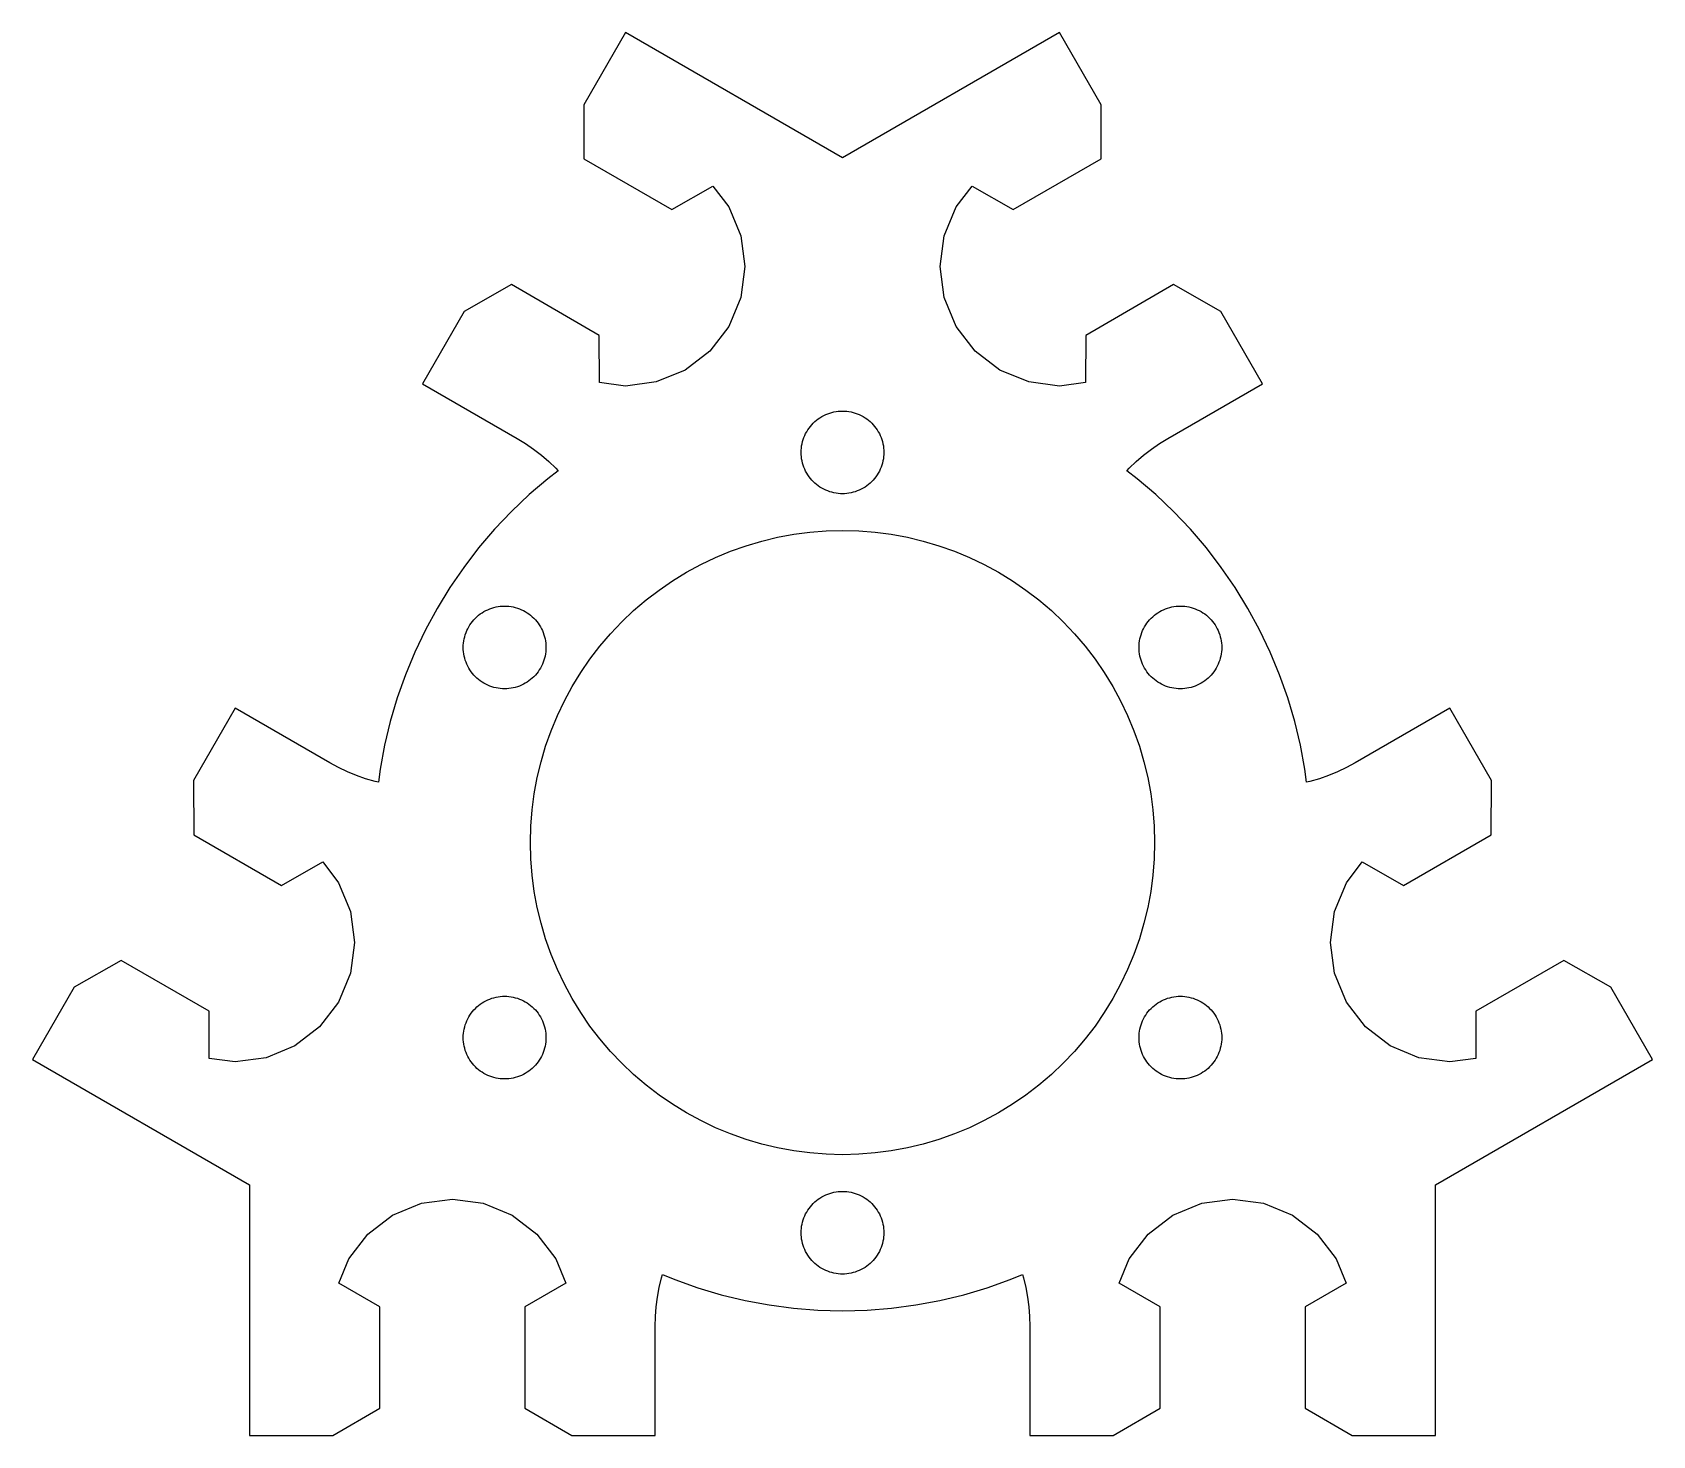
# Model space of a CAD drawing. Header units: metres. Extents: x -52 to 52, y -38 to 52.
import ezdxf

# ---------------------------------------------------------------- set-up
doc = ezdxf.new("R2010")
doc.units = ezdxf.units.M

msp = doc.modelspace()

# ---------------------------------------------------------------- linework, layer by layer
for p, q in [((-13.909, 51.909), (-16.584, 47.2757)), ((0, 43.8786), (-13.909, 51.909)), ((13.909, 51.909), (0, 43.8786)), ((16.584, 47.2757), (13.909, 51.909)), ((-16.584, 47.2757), (-16.5684, 43.8026)), ((16.5684, 43.8026), (16.584, 47.2757)), ((-16.5684, 43.8026), (-10.9393, 40.5526)), ((10.9393, 40.5526), (16.5684, 43.8026)), ((-10.9393, 40.5526), (-8.30913, 42.0555)), ((-8.30913, 42.0555), (-7.28868, 40.7256)), ((7.28868, 40.7256), (8.30913, 42.0555)), ((8.30913, 42.0555), (10.9393, 40.5526)), ((-7.28868, 40.7256), (-6.52443, 38.8806)), ((6.52443, 38.8806), (7.28868, 40.7256)), ((-6.52443, 38.8806), (-6.26376, 36.9006)), ((6.26376, 36.9006), (6.52443, 38.8806)), ((-6.26376, 36.9006), (-6.52443, 34.9207)), ((6.52443, 34.9207), (6.26376, 36.9006)), ((-21.2184, 35.7486), (-24.234, 34.0255)), ((-15.5892, 32.4986), (-21.2184, 35.7486)), ((21.2184, 35.7486), (15.5892, 32.4986)), ((24.234, 34.0255), (21.2184, 35.7486)), ((-6.52443, 34.9207), (-7.28868, 33.0756)), ((7.28868, 33.0756), (6.52443, 34.9207)), ((-24.234, 34.0255), (-26.909, 29.3923)), ((26.909, 29.3923), (24.234, 34.0255)), ((-15.5757, 29.4694), (-15.5892, 32.4986)), ((-7.28868, 33.0756), (-8.50439, 31.4913)), ((8.50439, 31.4913), (7.28868, 33.0756)), ((15.5892, 32.4986), (15.5757, 29.4694)), ((-8.50439, 31.4913), (-10.0888, 30.2755)), ((10.0888, 30.2755), (8.50439, 31.4913)), ((-10.0888, 30.2755), (-11.9338, 29.5113)), ((11.9338, 29.5113), (10.0888, 30.2755)), ((-26.909, 29.3923), (-20.8468, 25.8923)), ((-13.9138, 29.2506), (-15.5757, 29.4694)), ((-11.9338, 29.5113), (-13.9138, 29.2506)), ((13.9138, 29.2506), (11.9338, 29.5113)), ((15.5757, 29.4694), (13.9138, 29.2506)), ((20.8468, 25.8923), (26.909, 29.3923)), ((-1.77319, 26.9693), (-1.66769, 27.0594)), ((-1.66769, 27.0594), (-1.55762, 27.1439)), ((-1.55762, 27.1439), (-1.44328, 27.2225)), ((-1.44328, 27.2225), (-1.325, 27.295)), ((-1.325, 27.295), (-1.20306, 27.3612)), ((-1.20306, 27.3612), (-1.07785, 27.4209)), ((-1.07785, 27.4209), (-0.949661, 27.474)), ((-0.949661, 27.474), (-0.818893, 27.5203)), ((-0.818893, 27.5203), (-0.685867, 27.5597)), ((-0.685867, 27.5597), (-0.550964, 27.5921)), ((-0.550964, 27.5921), (-0.414551, 27.6174)), ((-0.414551, 27.6174), (-0.276993, 27.6355)), ((-0.276993, 27.6355), (-0.138687, 27.6464)), ((-0.138687, 27.6464), (0, 27.65)), ((0, 27.65), (0.138687, 27.6464)), ((0.138687, 27.6464), (0.276993, 27.6355)), ((0.276993, 27.6355), (0.414551, 27.6174)), ((0.414551, 27.6174), (0.550964, 27.5921)), ((0.550964, 27.5921), (0.685867, 27.5597)), ((0.685867, 27.5597), (0.818893, 27.5203)), ((0.818893, 27.5203), (0.949661, 27.474)), ((0.949661, 27.474), (1.07785, 27.4209)), ((1.07785, 27.4209), (1.20306, 27.3612)), ((1.20306, 27.3612), (1.325, 27.295)), ((1.325, 27.295), (1.44328, 27.2225)), ((1.44328, 27.2225), (1.55762, 27.1439)), ((1.55762, 27.1439), (1.66769, 27.0594)), ((1.66769, 27.0594), (1.77319, 26.9693)), ((-2.47398, 25.9497), (-2.42088, 26.0779)), ((-2.42088, 26.0779), (-2.36116, 26.2031)), ((-2.36116, 26.2031), (-2.29495, 26.325)), ((-2.29495, 26.325), (-2.22247, 26.4433)), ((-2.22247, 26.4433), (-2.14389, 26.5576)), ((-2.14389, 26.5576), (-2.05943, 26.6677)), ((-2.05943, 26.6677), (-1.96933, 26.7732)), ((-1.96933, 26.7732), (-1.87383, 26.8738)), ((-1.87383, 26.8738), (-1.77319, 26.9693)), ((1.77319, 26.9693), (1.87383, 26.8738)), ((1.87383, 26.8738), (1.96933, 26.7732)), ((1.96933, 26.7732), (2.05943, 26.6677)), ((2.05943, 26.6677), (2.14389, 26.5576)), ((2.14389, 26.5576), (2.22247, 26.4433)), ((2.22247, 26.4433), (2.29495, 26.325)), ((2.29495, 26.325), (2.36116, 26.2031)), ((2.36116, 26.2031), (2.42088, 26.0779)), ((2.42088, 26.0779), (2.47398, 25.9497)), ((-20.8468, 25.8923), (-20.3111, 25.564)), ((-20.3111, 25.564), (-19.7934, 25.2082)), ((-19.7934, 25.2082), (-19.2949, 24.8257)), ((-2.64999, 25), (-2.64636, 25.1387)), ((-2.64636, 24.8613), (-2.64999, 25)), ((-2.64636, 25.1387), (-2.63548, 25.277)), ((-2.63548, 25.277), (-2.61737, 25.4146)), ((-2.61737, 25.4146), (-2.59209, 25.551)), ((-2.59209, 25.551), (-2.55969, 25.6859)), ((-2.55969, 25.6859), (-2.52029, 25.8189)), ((-2.52029, 25.8189), (-2.47398, 25.9497)), ((2.47398, 25.9497), (2.52029, 25.8189)), ((2.52029, 25.8189), (2.55969, 25.6859)), ((2.55969, 25.6859), (2.59209, 25.551)), ((2.59209, 25.551), (2.61737, 25.4146)), ((2.61737, 25.4146), (2.63548, 25.277)), ((2.63548, 25.277), (2.64636, 25.1387)), ((2.64636, 25.1387), (2.64999, 25)), ((2.64999, 25), (2.64636, 24.8613)), ((19.2949, 24.8257), (19.7934, 25.2082)), ((19.7934, 25.2082), (20.3111, 25.564)), ((20.3111, 25.564), (20.8468, 25.8923)), ((-19.2949, 24.8257), (-18.8172, 24.4177)), ((-18.8172, 24.4177), (-18.3615, 23.9853)), ((-18.3615, 23.9853), (-18.2114, 23.8271)), ((-2.63548, 24.723), (-2.64636, 24.8613)), ((-2.61737, 24.5854), (-2.63548, 24.723)), ((-2.59209, 24.449), (-2.61737, 24.5854)), ((-2.55969, 24.3141), (-2.59209, 24.449)), ((-2.52029, 24.1811), (-2.55969, 24.3141)), ((-2.47398, 24.0503), (-2.52029, 24.1811)), ((-2.42088, 23.9221), (-2.47398, 24.0503)), ((-2.36116, 23.7969), (-2.42088, 23.9221)), ((2.42088, 23.9221), (2.36116, 23.7969)), ((2.47398, 24.0503), (2.42088, 23.9221)), ((2.52029, 24.1811), (2.47398, 24.0503)), ((2.55969, 24.3141), (2.52029, 24.1811)), ((2.59209, 24.449), (2.55969, 24.3141)), ((2.61737, 24.5854), (2.59209, 24.449)), ((2.63548, 24.723), (2.61737, 24.5854)), ((2.64636, 24.8613), (2.63548, 24.723)), ((18.2114, 23.8271), (18.3615, 23.9853)), ((18.3615, 23.9853), (18.8172, 24.4177)), ((18.8172, 24.4177), (19.2949, 24.8257)), ((-18.8796, 23.3144), (-20.0739, 22.2943)), ((-18.2114, 23.8271), (-18.8796, 23.3144)), ((-2.29495, 23.675), (-2.36116, 23.7969)), ((-2.22247, 23.5567), (-2.29495, 23.675)), ((-2.14389, 23.4424), (-2.22247, 23.5567)), ((-2.05943, 23.3323), (-2.14389, 23.4424)), ((-1.96933, 23.2268), (-2.05943, 23.3323)), ((-1.87383, 23.1262), (-1.96933, 23.2268)), ((-1.77319, 23.0307), (-1.87383, 23.1262)), ((-1.66769, 22.9406), (-1.77319, 23.0307)), ((-1.55762, 22.8561), (-1.66769, 22.9406)), ((-1.44328, 22.7775), (-1.55762, 22.8561)), ((1.55762, 22.8561), (1.44328, 22.7775)), ((1.66769, 22.9406), (1.55762, 22.8561)), ((1.77319, 23.0307), (1.66769, 22.9406)), ((1.87383, 23.1262), (1.77319, 23.0307)), ((1.96933, 23.2268), (1.87383, 23.1262)), ((2.05943, 23.3323), (1.96933, 23.2268)), ((2.14389, 23.4424), (2.05943, 23.3323)), ((2.22247, 23.5567), (2.14389, 23.4424)), ((2.29495, 23.675), (2.22247, 23.5567)), ((2.36116, 23.7969), (2.29495, 23.675)), ((18.8796, 23.3144), (18.2114, 23.8271)), ((20.0739, 22.2943), (18.8796, 23.3144)), ((-20.0739, 22.2943), (-21.2132, 21.2132)), ((-1.325, 22.705), (-1.44328, 22.7775)), ((-1.20306, 22.6388), (-1.325, 22.705)), ((-1.07785, 22.5791), (-1.20306, 22.6388)), ((-0.949661, 22.526), (-1.07785, 22.5791)), ((-0.818893, 22.4797), (-0.949661, 22.526)), ((-0.685867, 22.4403), (-0.818893, 22.4797)), ((-0.550964, 22.4079), (-0.685867, 22.4403)), ((-0.414551, 22.3826), (-0.550964, 22.4079)), ((-0.276993, 22.3645), (-0.414551, 22.3826)), ((-0.138687, 22.3536), (-0.276993, 22.3645)), ((0, 22.35), (-0.138687, 22.3536)), ((0.138687, 22.3536), (0, 22.35)), ((0.276993, 22.3645), (0.138687, 22.3536)), ((0.414551, 22.3826), (0.276993, 22.3645)), ((0.550964, 22.4079), (0.414551, 22.3826)), ((0.685867, 22.4403), (0.550964, 22.4079)), ((0.818893, 22.4797), (0.685867, 22.4403)), ((0.949661, 22.526), (0.818893, 22.4797)), ((1.07785, 22.5791), (0.949661, 22.526)), ((1.20306, 22.6388), (1.07785, 22.5791)), ((1.325, 22.705), (1.20306, 22.6388)), ((1.44328, 22.7775), (1.325, 22.705)), ((21.2132, 21.2132), (20.0739, 22.2943)), ((-21.2132, 21.2132), (-22.2943, 20.0739)), ((22.2943, 20.0739), (21.2132, 21.2132)), ((-22.2943, 20.0739), (-23.3144, 18.8796)), ((-4.15823, 19.5629), (-3.12868, 19.7538)), ((-3.12868, 19.7538), (-2.09056, 19.8904)), ((-2.09056, 19.8904), (-1.04671, 19.9726)), ((-1.04671, 19.9726), (0, 20)), ((0, 20), (1.04671, 19.9726)), ((1.04671, 19.9726), (2.09056, 19.8904)), ((2.09056, 19.8904), (3.12868, 19.7538)), ((3.12868, 19.7538), (4.15823, 19.5629)), ((23.3144, 18.8796), (22.2943, 20.0739)), ((-23.3144, 18.8796), (-24.2705, 17.6335)), ((-7.16736, 18.6716), (-6.18033, 19.0211)), ((-6.18033, 19.0211), (-5.17638, 19.3185)), ((-5.17638, 19.3185), (-4.15823, 19.5629)), ((4.15823, 19.5629), (5.17638, 19.3185)), ((5.17638, 19.3185), (6.18033, 19.0211)), ((6.18033, 19.0211), (7.16736, 18.6716)), ((24.2705, 17.6335), (23.3144, 18.8796)), ((-9.99998, 17.3205), (-9.0798, 17.8201)), ((-9.0798, 17.8201), (-8.13472, 18.2709)), ((-8.13472, 18.2709), (-7.16736, 18.6716)), ((7.16736, 18.6716), (8.13472, 18.2709)), ((8.13472, 18.2709), (9.0798, 17.8201)), ((9.0798, 17.8201), (10, 17.3205)), ((-24.2705, 17.6335), (-25.1601, 16.3392)), ((-11.7557, 16.1803), (-10.8928, 16.7734)), ((-10.8928, 16.7734), (-9.99998, 17.3205)), ((10, 17.3205), (10.8928, 16.7734)), ((10.8928, 16.7734), (11.7557, 16.1803)), ((25.1601, 16.3392), (24.2705, 17.6335)), ((-25.1601, 16.3392), (-25.9808, 15)), ((-12.5864, 15.5429), (-11.7557, 16.1803)), ((11.7557, 16.1803), (12.5864, 15.5429)), ((25.9808, 15), (25.1601, 16.3392)), ((-25.9808, 15), (-26.7302, 13.6197)), ((-23.4238, 14.4693), (-23.3183, 14.5594)), ((-23.3183, 14.5594), (-23.2083, 14.6439)), ((-23.2083, 14.6439), (-23.0939, 14.7225)), ((-23.0939, 14.7225), (-22.9756, 14.795)), ((-22.9756, 14.795), (-22.8537, 14.8612)), ((-22.8537, 14.8612), (-22.7285, 14.9209)), ((-22.7285, 14.9209), (-22.6003, 14.974)), ((-22.6003, 14.974), (-22.4695, 15.0203)), ((-22.4695, 15.0203), (-22.3365, 15.0597)), ((-22.3365, 15.0597), (-22.2016, 15.0921)), ((-22.2016, 15.0921), (-22.0652, 15.1174)), ((-22.0652, 15.1174), (-21.9276, 15.1355)), ((-21.9276, 15.1355), (-21.7893, 15.1464)), ((-21.7893, 15.1464), (-21.6506, 15.15)), ((-21.6506, 15.15), (-21.5119, 15.1464)), ((-21.5119, 15.1464), (-21.3736, 15.1355)), ((-21.3736, 15.1355), (-21.2361, 15.1174)), ((-21.2361, 15.1174), (-21.0997, 15.0921)), ((-21.0997, 15.0921), (-20.9648, 15.0597)), ((-20.9648, 15.0597), (-20.8317, 15.0203)), ((-20.8317, 15.0203), (-20.701, 14.974)), ((-20.701, 14.974), (-20.5728, 14.9209)), ((-20.5728, 14.9209), (-20.4476, 14.8612)), ((-20.4476, 14.8612), (-20.3256, 14.795)), ((-20.3256, 14.795), (-20.2073, 14.7225)), ((-20.2073, 14.7225), (-20.093, 14.6439)), ((-20.093, 14.6439), (-19.9829, 14.5594)), ((-19.9829, 14.5594), (-19.8774, 14.4693)), ((-14.1421, 14.1421), (-13.3826, 14.8629)), ((-13.3826, 14.8629), (-12.5864, 15.5429)), ((12.5864, 15.5429), (13.3826, 14.8629)), ((13.3826, 14.8629), (14.1421, 14.1421)), ((19.8774, 14.4693), (19.9829, 14.5594)), ((19.9829, 14.5594), (20.093, 14.6439)), ((20.093, 14.6439), (20.2073, 14.7225)), ((20.2073, 14.7225), (20.3256, 14.795)), ((20.3256, 14.795), (20.4476, 14.8612)), ((20.4476, 14.8612), (20.5728, 14.9209)), ((20.5728, 14.9209), (20.701, 14.974)), ((20.701, 14.974), (20.8317, 15.0203)), ((20.8317, 15.0203), (20.9648, 15.0597)), ((20.9648, 15.0597), (21.0997, 15.0921)), ((21.0997, 15.0921), (21.2361, 15.1174)), ((21.2361, 15.1174), (21.3736, 15.1355)), ((21.3736, 15.1355), (21.5119, 15.1464)), ((21.5119, 15.1464), (21.6506, 15.15)), ((21.6506, 15.15), (21.7893, 15.1464)), ((21.7893, 15.1464), (21.9276, 15.1355)), ((21.9276, 15.1355), (22.0652, 15.1174)), ((22.0652, 15.1174), (22.2016, 15.0921)), ((22.2016, 15.0921), (22.3365, 15.0597)), ((22.3365, 15.0597), (22.4695, 15.0203)), ((22.4695, 15.0203), (22.6003, 14.974)), ((22.6003, 14.974), (22.7285, 14.9209)), ((22.7285, 14.9209), (22.8537, 14.8612)), ((22.8537, 14.8612), (22.9756, 14.795)), ((22.9756, 14.795), (23.0939, 14.7225)), ((23.0939, 14.7225), (23.2083, 14.6439)), ((23.2083, 14.6439), (23.3183, 14.5594)), ((23.3183, 14.5594), (23.4238, 14.4693)), ((26.7302, 13.6197), (25.9808, 15)), ((-26.7302, 13.6197), (-27.4064, 12.2021)), ((-24.1246, 13.4497), (-24.0715, 13.5779)), ((-24.0715, 13.5779), (-24.0118, 13.7031)), ((-24.0118, 13.7031), (-23.9456, 13.825)), ((-23.9456, 13.825), (-23.8731, 13.9433)), ((-23.8731, 13.9433), (-23.7945, 14.0576)), ((-23.7945, 14.0576), (-23.7101, 14.1677)), ((-23.7101, 14.1677), (-23.62, 14.2732)), ((-23.62, 14.2732), (-23.5245, 14.3738)), ((-23.5245, 14.3738), (-23.4238, 14.4693)), ((-19.8774, 14.4693), (-19.7768, 14.3738)), ((-19.7768, 14.3738), (-19.6813, 14.2732)), ((-19.6813, 14.2732), (-19.5912, 14.1677)), ((-19.5912, 14.1677), (-19.5067, 14.0576)), ((-19.5067, 14.0576), (-19.4281, 13.9433)), ((-19.4281, 13.9433), (-19.3557, 13.825)), ((-19.3557, 13.825), (-19.2895, 13.7031)), ((-19.2895, 13.7031), (-19.2297, 13.5779)), ((-19.2297, 13.5779), (-19.1766, 13.4497)), ((-14.8629, 13.3826), (-14.1421, 14.1421)), ((14.1421, 14.1421), (14.8629, 13.3826)), ((19.1766, 13.4497), (19.2297, 13.5779)), ((19.2297, 13.5779), (19.2895, 13.7031)), ((19.2895, 13.7031), (19.3557, 13.825)), ((19.3557, 13.825), (19.4281, 13.9433)), ((19.4281, 13.9433), (19.5067, 14.0576)), ((19.5067, 14.0576), (19.5912, 14.1677)), ((19.5912, 14.1677), (19.6813, 14.2732)), ((19.6813, 14.2732), (19.7768, 14.3738)), ((19.7768, 14.3738), (19.8774, 14.4693)), ((23.4238, 14.4693), (23.5245, 14.3738)), ((23.5245, 14.3738), (23.62, 14.2732)), ((23.62, 14.2732), (23.7101, 14.1677)), ((23.7101, 14.1677), (23.7945, 14.0576)), ((23.7945, 14.0576), (23.8731, 13.9433)), ((23.8731, 13.9433), (23.9456, 13.825)), ((23.9456, 13.825), (24.0118, 13.7031)), ((24.0118, 13.7031), (24.0715, 13.5779)), ((24.0715, 13.5779), (24.1246, 13.4497)), ((27.4064, 12.2021), (26.7302, 13.6197)), ((-24.3006, 12.5), (-24.297, 12.6387)), ((-24.297, 12.3613), (-24.3006, 12.5)), ((-24.297, 12.6387), (-24.2861, 12.777)), ((-24.2861, 12.777), (-24.268, 12.9146)), ((-24.268, 12.9146), (-24.2427, 13.051)), ((-24.2427, 13.051), (-24.2103, 13.1859)), ((-24.2103, 13.1859), (-24.1709, 13.3189)), ((-24.1709, 13.3189), (-24.1246, 13.4497)), ((-19.1766, 13.4497), (-19.1303, 13.3189)), ((-19.1303, 13.3189), (-19.0909, 13.1859)), ((-19.0909, 13.1859), (-19.0585, 13.051)), ((-19.0585, 13.051), (-19.0332, 12.9146)), ((-19.0332, 12.9146), (-19.0152, 12.777)), ((-19.0152, 12.777), (-19.0043, 12.6387)), ((-19.0043, 12.6387), (-19.0006, 12.5)), ((-19.0006, 12.5), (-19.0043, 12.3613)), ((-16.1803, 11.7557), (-15.5429, 12.5864)), ((-15.5429, 12.5864), (-14.8629, 13.3826)), ((14.8629, 13.3826), (15.5429, 12.5864)), ((15.5429, 12.5864), (16.1803, 11.7557)), ((19.0006, 12.5), (19.0043, 12.6387)), ((19.0043, 12.3613), (19.0006, 12.5)), ((19.0043, 12.6387), (19.0152, 12.777)), ((19.0152, 12.777), (19.0332, 12.9146)), ((19.0332, 12.9146), (19.0585, 13.051)), ((19.0585, 13.051), (19.0909, 13.1859)), ((19.0909, 13.1859), (19.1303, 13.3189)), ((19.1303, 13.3189), (19.1766, 13.4497)), ((24.1246, 13.4497), (24.1709, 13.3189)), ((24.1709, 13.3189), (24.2103, 13.1859)), ((24.2103, 13.1859), (24.2427, 13.051)), ((24.2427, 13.051), (24.268, 12.9146)), ((24.268, 12.9146), (24.2861, 12.777)), ((24.2861, 12.777), (24.297, 12.6387)), ((24.297, 12.6387), (24.3006, 12.5)), ((24.3006, 12.5), (24.297, 12.3613)), ((-27.4064, 12.2021), (-28.0074, 10.751)), ((-24.2861, 12.223), (-24.297, 12.3613)), ((-24.268, 12.0854), (-24.2861, 12.223)), ((-24.2427, 11.949), (-24.268, 12.0854)), ((-24.2103, 11.8141), (-24.2427, 11.949)), ((-24.1709, 11.6811), (-24.2103, 11.8141)), ((-24.1246, 11.5503), (-24.1709, 11.6811)), ((-24.0715, 11.4221), (-24.1246, 11.5503)), ((-24.0118, 11.2969), (-24.0715, 11.4221)), ((-19.2297, 11.4221), (-19.2895, 11.2969)), ((-19.1766, 11.5503), (-19.2297, 11.4221)), ((-19.1303, 11.6811), (-19.1766, 11.5503)), ((-19.0909, 11.8141), (-19.1303, 11.6811)), ((-19.0585, 11.949), (-19.0909, 11.8141)), ((-19.0332, 12.0854), (-19.0585, 11.949)), ((-19.0152, 12.223), (-19.0332, 12.0854)), ((-19.0043, 12.3613), (-19.0152, 12.223)), ((-16.7734, 10.8928), (-16.1803, 11.7557)), ((16.1803, 11.7557), (16.7734, 10.8928)), ((19.0152, 12.223), (19.0043, 12.3613)), ((19.0332, 12.0854), (19.0152, 12.223)), ((19.0585, 11.949), (19.0332, 12.0854)), ((19.0909, 11.8141), (19.0585, 11.949)), ((19.1303, 11.6811), (19.0909, 11.8141)), ((19.1766, 11.5503), (19.1303, 11.6811)), ((19.2297, 11.4221), (19.1766, 11.5503)), ((19.2895, 11.2969), (19.2297, 11.4221)), ((24.0715, 11.4221), (24.0118, 11.2969)), ((24.1246, 11.5503), (24.0715, 11.4221)), ((24.1709, 11.6811), (24.1246, 11.5503)), ((24.2103, 11.8141), (24.1709, 11.6811)), ((24.2427, 11.949), (24.2103, 11.8141)), ((24.268, 12.0854), (24.2427, 11.949)), ((24.2861, 12.223), (24.268, 12.0854)), ((24.297, 12.3613), (24.2861, 12.223)), ((28.0074, 10.751), (27.4064, 12.2021)), ((-28.0074, 10.751), (-28.5317, 9.27051)), ((-23.9456, 11.175), (-24.0118, 11.2969)), ((-23.8731, 11.0567), (-23.9456, 11.175)), ((-23.7945, 10.9424), (-23.8731, 11.0567)), ((-23.7101, 10.8323), (-23.7945, 10.9424)), ((-23.62, 10.7268), (-23.7101, 10.8323)), ((-23.5245, 10.6262), (-23.62, 10.7268)), ((-23.4238, 10.5307), (-23.5245, 10.6262)), ((-23.3183, 10.4406), (-23.4238, 10.5307)), ((-23.2083, 10.3561), (-23.3183, 10.4406)), ((-19.9829, 10.4406), (-20.093, 10.3561)), ((-19.8774, 10.5307), (-19.9829, 10.4406)), ((-19.7768, 10.6262), (-19.8774, 10.5307)), ((-19.6813, 10.7268), (-19.7768, 10.6262)), ((-19.5912, 10.8323), (-19.6813, 10.7268)), ((-19.5067, 10.9424), (-19.5912, 10.8323)), ((-19.4281, 11.0567), (-19.5067, 10.9424)), ((-19.3557, 11.175), (-19.4281, 11.0567)), ((-19.2895, 11.2969), (-19.3557, 11.175)), ((-17.3205, 9.99998), (-16.7734, 10.8928)), ((16.7734, 10.8928), (17.3205, 9.99998)), ((19.3557, 11.175), (19.2895, 11.2969)), ((19.4281, 11.0567), (19.3557, 11.175)), ((19.5067, 10.9424), (19.4281, 11.0567)), ((19.5912, 10.8323), (19.5067, 10.9424)), ((19.6813, 10.7268), (19.5912, 10.8323)), ((19.7768, 10.6262), (19.6813, 10.7268)), ((19.8774, 10.5307), (19.7768, 10.6262)), ((19.9829, 10.4406), (19.8774, 10.5307)), ((20.093, 10.3561), (19.9829, 10.4406)), ((23.3183, 10.4406), (23.2083, 10.3561)), ((23.4238, 10.5307), (23.3183, 10.4406)), ((23.5245, 10.6262), (23.4238, 10.5307)), ((23.62, 10.7268), (23.5245, 10.6262)), ((23.7101, 10.8323), (23.62, 10.7268)), ((23.7945, 10.9424), (23.7101, 10.8323)), ((23.8731, 11.0567), (23.7945, 10.9424)), ((23.9456, 11.175), (23.8731, 11.0567)), ((24.0118, 11.2969), (23.9456, 11.175)), ((28.5317, 9.27051), (28.0074, 10.751)), ((-23.0939, 10.2775), (-23.2083, 10.3561)), ((-22.9756, 10.205), (-23.0939, 10.2775)), ((-22.8537, 10.1388), (-22.9756, 10.205)), ((-22.7285, 10.0791), (-22.8537, 10.1388)), ((-22.6003, 10.026), (-22.7285, 10.0791)), ((-22.4695, 9.97969), (-22.6003, 10.026)), ((-22.3365, 9.94029), (-22.4695, 9.97969)), ((-22.2016, 9.9079), (-22.3365, 9.94029)), ((-22.0652, 9.88261), (-22.2016, 9.9079)), ((-21.9276, 9.8645), (-22.0652, 9.88261)), ((-21.7893, 9.85362), (-21.9276, 9.8645)), ((-21.6506, 9.84999), (-21.7893, 9.85362)), ((-21.5119, 9.85362), (-21.6506, 9.84999)), ((-21.3736, 9.8645), (-21.5119, 9.85362)), ((-21.2361, 9.88261), (-21.3736, 9.8645)), ((-21.0997, 9.9079), (-21.2361, 9.88261)), ((-20.9648, 9.94029), (-21.0997, 9.9079)), ((-20.8317, 9.97969), (-20.9648, 9.94029)), ((-20.701, 10.026), (-20.8317, 9.97969)), ((-20.5728, 10.0791), (-20.701, 10.026)), ((-20.4476, 10.1388), (-20.5728, 10.0791)), ((-20.3256, 10.205), (-20.4476, 10.1388)), ((-20.2073, 10.2775), (-20.3256, 10.205)), ((-20.093, 10.3561), (-20.2073, 10.2775)), ((-17.8201, 9.0798), (-17.3205, 9.99998)), ((17.3205, 9.99998), (17.8201, 9.0798)), ((20.2073, 10.2775), (20.093, 10.3561)), ((20.3256, 10.205), (20.2073, 10.2775)), ((20.4476, 10.1388), (20.3256, 10.205)), ((20.5728, 10.0791), (20.4476, 10.1388)), ((20.701, 10.026), (20.5728, 10.0791)), ((20.8317, 9.97969), (20.701, 10.026)), ((20.9648, 9.94029), (20.8317, 9.97969)), ((21.0997, 9.9079), (20.9648, 9.94029)), ((21.2361, 9.88261), (21.0997, 9.9079)), ((21.3736, 9.8645), (21.2361, 9.88261)), ((21.5119, 9.85362), (21.3736, 9.8645)), ((21.6506, 9.84999), (21.5119, 9.85362)), ((21.7893, 9.85362), (21.6506, 9.84999)), ((21.9276, 9.8645), (21.7893, 9.85362)), ((22.0652, 9.88261), (21.9276, 9.8645)), ((22.2016, 9.9079), (22.0652, 9.88261)), ((22.3365, 9.94029), (22.2016, 9.9079)), ((22.4695, 9.97969), (22.3365, 9.94029)), ((22.6003, 10.026), (22.4695, 9.97969)), ((22.7285, 10.0791), (22.6003, 10.026)), ((22.8537, 10.1388), (22.7285, 10.0791)), ((22.9756, 10.205), (22.8537, 10.1388)), ((23.0939, 10.2775), (22.9756, 10.205)), ((23.2083, 10.3561), (23.0939, 10.2775)), ((-38.909, 8.60768), (-41.584, 3.97446)), ((-32.8468, 5.10768), (-38.909, 8.60768)), ((-28.5317, 9.27051), (-28.9778, 7.76456)), ((-18.2709, 8.13472), (-17.8201, 9.0798)), ((17.8201, 9.0798), (18.2709, 8.13472)), ((28.9778, 7.76456), (28.5317, 9.27051)), ((38.909, 8.60768), (32.8468, 5.10768)), ((41.584, 3.97446), (38.909, 8.60768)), ((-28.9778, 7.76456), (-29.3444, 6.23735)), ((-18.6716, 7.16736), (-18.2709, 8.13472)), ((18.2709, 8.13472), (18.6716, 7.16736)), ((29.3444, 6.23735), (28.9778, 7.76456)), ((-29.3444, 6.23735), (-29.6306, 4.69302)), ((-19.0211, 6.18033), (-18.6716, 7.16736)), ((18.6716, 7.16736), (19.0211, 6.18033)), ((29.6306, 4.69302), (29.3444, 6.23735)), ((-19.3185, 5.17638), (-19.0211, 6.18033)), ((19.0211, 6.18033), (19.3185, 5.17638)), ((-32.2947, 4.80792), (-32.8468, 5.10768)), ((-31.7276, 4.53745), (-32.2947, 4.80792)), ((-31.1472, 4.29703), (-31.7276, 4.53745)), ((-30.555, 4.08731), (-31.1472, 4.29703)), ((-29.6306, 4.69302), (-29.7406, 3.85799)), ((-19.7538, 3.12868), (-19.5629, 4.15823)), ((-19.5629, 4.15823), (-19.3185, 5.17638)), ((19.3185, 5.17638), (19.5629, 4.15823)), ((19.5629, 4.15823), (19.7538, 3.12868)), ((29.7406, 3.85799), (29.6306, 4.69302)), ((31.1472, 4.29703), (30.555, 4.08731)), ((31.7276, 4.53745), (31.1472, 4.29703)), ((32.2947, 4.80792), (31.7276, 4.53745)), ((32.8468, 5.10768), (32.2947, 4.80792)), ((-41.584, 3.97446), (-41.5684, 0.501373)), ((-29.9526, 3.90889), (-30.555, 4.08731)), ((-29.7406, 3.85799), (-29.9526, 3.90889)), ((-19.8904, 2.09056), (-19.7538, 3.12868)), ((19.7538, 3.12868), (19.8904, 2.09056)), ((29.9526, 3.90889), (29.7406, 3.85799)), ((30.555, 4.08731), (29.9526, 3.90889)), ((41.5684, 0.501373), (41.584, 3.97446)), ((-19.9726, 1.04671), (-19.8904, 2.09056)), ((19.8904, 2.09056), (19.9726, 1.04671)), ((-20, 0), (-19.9726, 1.04671)), ((19.9726, 1.04671), (20, 0)), ((-41.5684, 0.501373), (-35.9393, -2.74861)), ((-19.9726, -1.04671), (-20, 0)), ((20, 0), (19.9726, -1.04671)), ((35.9393, -2.74861), (41.5684, 0.501373)), ((-35.9393, -2.74861), (-33.3091, -1.24576)), ((-33.3091, -1.24576), (-32.2887, -2.57562)), ((-19.8904, -2.09056), (-19.9726, -1.04671)), ((19.9726, -1.04671), (19.8904, -2.09056)), ((32.2887, -2.57562), (33.3091, -1.24576)), ((33.3091, -1.24576), (35.9393, -2.74861)), ((-32.2887, -2.57562), (-31.5244, -4.42065)), ((-19.7538, -3.12868), (-19.8904, -2.09056)), ((19.8904, -2.09056), (19.7538, -3.12868)), ((31.5244, -4.42065), (32.2887, -2.57562)), ((-19.5629, -4.15823), (-19.7538, -3.12868)), ((19.7538, -3.12868), (19.5629, -4.15823)), ((-31.5244, -4.42065), (-31.2638, -6.40062)), ((-19.3185, -5.17638), (-19.5629, -4.15823)), ((-19.0211, -6.18033), (-19.3185, -5.17638)), ((19.3185, -5.17638), (19.0211, -6.18033)), ((19.5629, -4.15823), (19.3185, -5.17638)), ((31.2638, -6.40062), (31.5244, -4.42065)), ((-18.6716, -7.16736), (-19.0211, -6.18033)), ((19.0211, -6.18033), (18.6716, -7.16736)), ((-31.2638, -6.40062), (-31.5244, -8.3806)), ((-18.2709, -8.13472), (-18.6716, -7.16736)), ((18.6716, -7.16736), (18.2709, -8.13472)), ((31.5244, -8.3806), (31.2638, -6.40062)), ((-46.2184, -7.55264), (-49.234, -9.27573)), ((-40.5892, -10.8026), (-46.2184, -7.55264)), ((-17.8201, -9.0798), (-18.2709, -8.13472)), ((18.2709, -8.13472), (17.8201, -9.0798)), ((46.2184, -7.55264), (40.5892, -10.8026)), ((49.234, -9.27573), (46.2184, -7.55264)), ((-49.234, -9.27573), (-51.909, -13.909)), ((-31.5244, -8.3806), (-32.2887, -10.2256)), ((-17.3205, -9.99998), (-17.8201, -9.0798)), ((17.8201, -9.0798), (17.3205, -9.99998)), ((32.2887, -10.2256), (31.5244, -8.3806)), ((51.909, -13.909), (49.234, -9.27573)), ((-32.2887, -10.2256), (-33.5044, -11.81)), ((-23.3183, -10.4406), (-23.2083, -10.3561)), ((-23.2083, -10.3561), (-23.0939, -10.2775)), ((-23.0939, -10.2775), (-22.9756, -10.205)), ((-22.9756, -10.205), (-22.8537, -10.1388)), ((-22.8537, -10.1388), (-22.7285, -10.0791)), ((-22.7285, -10.0791), (-22.6003, -10.026)), ((-22.6003, -10.026), (-22.4695, -9.97969)), ((-22.4695, -9.97969), (-22.3365, -9.94029)), ((-22.3365, -9.94029), (-22.2016, -9.9079)), ((-22.2016, -9.9079), (-22.0652, -9.88261)), ((-22.0652, -9.88261), (-21.9276, -9.8645)), ((-21.9276, -9.8645), (-21.7893, -9.85362)), ((-21.7893, -9.85362), (-21.6506, -9.84999)), ((-21.6506, -9.84999), (-21.5119, -9.85362)), ((-21.5119, -9.85362), (-21.3736, -9.8645)), ((-21.3736, -9.8645), (-21.2361, -9.88261)), ((-21.2361, -9.88261), (-21.0997, -9.9079)), ((-21.0997, -9.9079), (-20.9648, -9.94029)), ((-20.9648, -9.94029), (-20.8317, -9.97969)), ((-20.8317, -9.97969), (-20.701, -10.026)), ((-20.701, -10.026), (-20.5728, -10.0791)), ((-20.5728, -10.0791), (-20.4476, -10.1388)), ((-20.4476, -10.1388), (-20.3256, -10.205)), ((-20.3256, -10.205), (-20.2073, -10.2775)), ((-20.2073, -10.2775), (-20.093, -10.3561)), ((-20.093, -10.3561), (-19.9829, -10.4406)), ((-16.7734, -10.8928), (-17.3205, -9.99998)), ((17.3205, -9.99998), (16.7734, -10.8928)), ((19.9829, -10.4406), (20.093, -10.3561)), ((20.093, -10.3561), (20.2073, -10.2775)), ((20.2073, -10.2775), (20.3256, -10.205)), ((20.3256, -10.205), (20.4476, -10.1388)), ((20.4476, -10.1388), (20.5728, -10.0791)), ((20.5728, -10.0791), (20.701, -10.026)), ((20.701, -10.026), (20.8317, -9.97969)), ((20.8317, -9.97969), (20.9648, -9.94029)), ((20.9648, -9.94029), (21.0997, -9.9079)), ((21.0997, -9.9079), (21.2361, -9.88261)), ((21.2361, -9.88261), (21.3736, -9.8645)), ((21.3736, -9.8645), (21.5119, -9.85362)), ((21.5119, -9.85362), (21.6506, -9.84999)), ((21.6506, -9.84999), (21.7893, -9.85362)), ((21.7893, -9.85362), (21.9276, -9.8645)), ((21.9276, -9.8645), (22.0652, -9.88261)), ((22.0652, -9.88261), (22.2016, -9.9079)), ((22.2016, -9.9079), (22.3365, -9.94029)), ((22.3365, -9.94029), (22.4695, -9.97969)), ((22.4695, -9.97969), (22.6003, -10.026)), ((22.6003, -10.026), (22.7285, -10.0791)), ((22.7285, -10.0791), (22.8537, -10.1388)), ((22.8537, -10.1388), (22.9756, -10.205)), ((22.9756, -10.205), (23.0939, -10.2775)), ((23.0939, -10.2775), (23.2083, -10.3561)), ((23.2083, -10.3561), (23.3183, -10.4406)), ((33.5044, -11.81), (32.2887, -10.2256)), ((-40.5757, -13.8318), (-40.5892, -10.8026)), ((-24.0715, -11.4221), (-24.0118, -11.2969)), ((-24.0118, -11.2969), (-23.9456, -11.175)), ((-23.9456, -11.175), (-23.8731, -11.0567)), ((-23.8731, -11.0567), (-23.7945, -10.9424)), ((-23.7945, -10.9424), (-23.7101, -10.8323)), ((-23.7101, -10.8323), (-23.62, -10.7268)), ((-23.62, -10.7268), (-23.5245, -10.6262)), ((-23.5245, -10.6262), (-23.4238, -10.5307)), ((-23.4238, -10.5307), (-23.3183, -10.4406)), ((-19.9829, -10.4406), (-19.8774, -10.5307)), ((-19.8774, -10.5307), (-19.7768, -10.6262)), ((-19.7768, -10.6262), (-19.6813, -10.7268)), ((-19.6813, -10.7268), (-19.5912, -10.8323)), ((-19.5912, -10.8323), (-19.5067, -10.9424)), ((-19.5067, -10.9424), (-19.4281, -11.0567)), ((-19.4281, -11.0567), (-19.3557, -11.175)), ((-19.3557, -11.175), (-19.2895, -11.2969)), ((-19.2895, -11.2969), (-19.2297, -11.4221)), ((-16.1803, -11.7557), (-16.7734, -10.8928)), ((16.7734, -10.8928), (16.1803, -11.7557)), ((19.2297, -11.4221), (19.2895, -11.2969)), ((19.2895, -11.2969), (19.3557, -11.175)), ((19.3557, -11.175), (19.4281, -11.0567)), ((19.4281, -11.0567), (19.5067, -10.9424)), ((19.5067, -10.9424), (19.5912, -10.8323)), ((19.5912, -10.8323), (19.6813, -10.7268)), ((19.6813, -10.7268), (19.7768, -10.6262)), ((19.7768, -10.6262), (19.8774, -10.5307)), ((19.8774, -10.5307), (19.9829, -10.4406)), ((23.3183, -10.4406), (23.4238, -10.5307)), ((23.4238, -10.5307), (23.5245, -10.6262)), ((23.5245, -10.6262), (23.62, -10.7268)), ((23.62, -10.7268), (23.7101, -10.8323)), ((23.7101, -10.8323), (23.7945, -10.9424)), ((23.7945, -10.9424), (23.8731, -11.0567)), ((23.8731, -11.0567), (23.9456, -11.175)), ((23.9456, -11.175), (24.0118, -11.2969)), ((24.0118, -11.2969), (24.0715, -11.4221)), ((40.5892, -10.8026), (40.5757, -13.8318)), ((-33.5044, -11.81), (-35.0888, -13.0257)), ((-24.3006, -12.5), (-24.297, -12.3613)), ((-24.297, -12.3613), (-24.2861, -12.223)), ((-24.2861, -12.223), (-24.268, -12.0854)), ((-24.268, -12.0854), (-24.2427, -11.949)), ((-24.2427, -11.949), (-24.2103, -11.8141)), ((-24.2103, -11.8141), (-24.1709, -11.6811)), ((-24.1709, -11.6811), (-24.1246, -11.5503)), ((-24.1246, -11.5503), (-24.0715, -11.4221)), ((-19.2297, -11.4221), (-19.1766, -11.5503)), ((-19.1766, -11.5503), (-19.1303, -11.6811)), ((-19.1303, -11.6811), (-19.0909, -11.8141)), ((-19.0909, -11.8141), (-19.0585, -11.949)), ((-19.0585, -11.949), (-19.0332, -12.0854)), ((-19.0332, -12.0854), (-19.0152, -12.223)), ((-19.0152, -12.223), (-19.0043, -12.3613)), ((-19.0043, -12.3613), (-19.0006, -12.5)), ((-15.5429, -12.5864), (-16.1803, -11.7557)), ((16.1803, -11.7557), (15.5429, -12.5864)), ((19.0006, -12.5), (19.0043, -12.3613)), ((19.0043, -12.3613), (19.0152, -12.223)), ((19.0152, -12.223), (19.0332, -12.0854)), ((19.0332, -12.0854), (19.0585, -11.949)), ((19.0585, -11.949), (19.0909, -11.8141)), ((19.0909, -11.8141), (19.1303, -11.6811)), ((19.1303, -11.6811), (19.1766, -11.5503)), ((19.1766, -11.5503), (19.2297, -11.4221)), ((24.0715, -11.4221), (24.1246, -11.5503)), ((24.1246, -11.5503), (24.1709, -11.6811)), ((24.1709, -11.6811), (24.2103, -11.8141)), ((24.2103, -11.8141), (24.2427, -11.949)), ((24.2427, -11.949), (24.268, -12.0854)), ((24.268, -12.0854), (24.2861, -12.223)), ((24.2861, -12.223), (24.297, -12.3613)), ((24.297, -12.3613), (24.3006, -12.5)), ((35.0888, -13.0257), (33.5044, -11.81)), ((-35.0888, -13.0257), (-36.9338, -13.79)), ((-24.297, -12.6387), (-24.3006, -12.5)), ((-24.2861, -12.777), (-24.297, -12.6387)), ((-24.268, -12.9146), (-24.2861, -12.777)), ((-24.2427, -13.051), (-24.268, -12.9146)), ((-24.2103, -13.1859), (-24.2427, -13.051)), ((-24.1709, -13.3189), (-24.2103, -13.1859)), ((-24.1246, -13.4497), (-24.1709, -13.3189)), ((-24.0715, -13.5779), (-24.1246, -13.4497)), ((-19.1766, -13.4497), (-19.2297, -13.5779)), ((-19.1303, -13.3189), (-19.1766, -13.4497)), ((-19.0909, -13.1859), (-19.1303, -13.3189)), ((-19.0585, -13.051), (-19.0909, -13.1859)), ((-19.0332, -12.9146), (-19.0585, -13.051)), ((-19.0152, -12.777), (-19.0332, -12.9146)), ((-19.0043, -12.6387), (-19.0152, -12.777)), ((-19.0006, -12.5), (-19.0043, -12.6387)), ((-14.8629, -13.3826), (-15.5429, -12.5864)), ((-14.1421, -14.1421), (-14.8629, -13.3826)), ((14.8629, -13.3826), (14.1421, -14.1421)), ((15.5429, -12.5864), (14.8629, -13.3826)), ((19.0043, -12.6387), (19.0006, -12.5)), ((19.0152, -12.777), (19.0043, -12.6387)), ((19.0332, -12.9146), (19.0152, -12.777)), ((19.0585, -13.051), (19.0332, -12.9146)), ((19.0909, -13.1859), (19.0585, -13.051)), ((19.1303, -13.3189), (19.0909, -13.1859)), ((19.1766, -13.4497), (19.1303, -13.3189)), ((19.2297, -13.5779), (19.1766, -13.4497)), ((24.1246, -13.4497), (24.0715, -13.5779)), ((24.1709, -13.3189), (24.1246, -13.4497)), ((24.2103, -13.1859), (24.1709, -13.3189)), ((24.2427, -13.051), (24.2103, -13.1859)), ((24.268, -12.9146), (24.2427, -13.051)), ((24.2861, -12.777), (24.268, -12.9146)), ((24.297, -12.6387), (24.2861, -12.777)), ((24.3006, -12.5), (24.297, -12.6387)), ((36.9338, -13.79), (35.0888, -13.0257)), ((-51.909, -13.909), (-38, -21.9393)), ((-38.9138, -14.0506), (-40.5757, -13.8318)), ((-36.9338, -13.79), (-38.9138, -14.0506)), ((-24.0118, -13.7031), (-24.0715, -13.5779)), ((-23.9456, -13.825), (-24.0118, -13.7031)), ((-23.8731, -13.9433), (-23.9456, -13.825)), ((-23.7945, -14.0576), (-23.8731, -13.9433)), ((-23.7101, -14.1677), (-23.7945, -14.0576)), ((-23.62, -14.2732), (-23.7101, -14.1677)), ((-23.5245, -14.3738), (-23.62, -14.2732)), ((-23.4238, -14.4693), (-23.5245, -14.3738)), ((-23.3183, -14.5594), (-23.4238, -14.4693)), ((-19.8774, -14.4693), (-19.9829, -14.5594)), ((-19.7768, -14.3738), (-19.8774, -14.4693)), ((-19.6813, -14.2732), (-19.7768, -14.3738)), ((-19.5912, -14.1677), (-19.6813, -14.2732)), ((-19.5067, -14.0576), (-19.5912, -14.1677)), ((-19.4281, -13.9433), (-19.5067, -14.0576)), ((-19.3557, -13.825), (-19.4281, -13.9433)), ((-19.2895, -13.7031), (-19.3557, -13.825)), ((-19.2297, -13.5779), (-19.2895, -13.7031)), ((-13.3826, -14.8629), (-14.1421, -14.1421)), ((14.1421, -14.1421), (13.3826, -14.8629)), ((19.2895, -13.7031), (19.2297, -13.5779)), ((19.3557, -13.825), (19.2895, -13.7031)), ((19.4281, -13.9433), (19.3557, -13.825)), ((19.5067, -14.0576), (19.4281, -13.9433)), ((19.5912, -14.1677), (19.5067, -14.0576)), ((19.6813, -14.2732), (19.5912, -14.1677)), ((19.7768, -14.3738), (19.6813, -14.2732)), ((19.8774, -14.4693), (19.7768, -14.3738)), ((19.9829, -14.5594), (19.8774, -14.4693)), ((23.4238, -14.4693), (23.3183, -14.5594)), ((23.5245, -14.3738), (23.4238, -14.4693)), ((23.62, -14.2732), (23.5245, -14.3738)), ((23.7101, -14.1677), (23.62, -14.2732)), ((23.7945, -14.0576), (23.7101, -14.1677)), ((23.8731, -13.9433), (23.7945, -14.0576)), ((23.9456, -13.825), (23.8731, -13.9433)), ((24.0118, -13.7031), (23.9456, -13.825)), ((24.0715, -13.5779), (24.0118, -13.7031)), ((38.9138, -14.0506), (36.9338, -13.79)), ((38, -21.9393), (51.909, -13.909)), ((40.5757, -13.8318), (38.9138, -14.0506)), ((-23.2083, -14.6439), (-23.3183, -14.5594)), ((-23.0939, -14.7225), (-23.2083, -14.6439)), ((-22.9756, -14.795), (-23.0939, -14.7225)), ((-22.8537, -14.8612), (-22.9756, -14.795)), ((-22.7285, -14.9209), (-22.8537, -14.8612)), ((-22.6003, -14.974), (-22.7285, -14.9209)), ((-22.4695, -15.0203), (-22.6003, -14.974)), ((-22.3365, -15.0597), (-22.4695, -15.0203)), ((-22.2016, -15.0921), (-22.3365, -15.0597)), ((-22.0652, -15.1174), (-22.2016, -15.0921)), ((-21.9276, -15.1355), (-22.0652, -15.1174)), ((-21.7893, -15.1464), (-21.9276, -15.1355)), ((-21.6506, -15.15), (-21.7893, -15.1464)), ((-21.5119, -15.1464), (-21.6506, -15.15)), ((-21.3736, -15.1355), (-21.5119, -15.1464)), ((-21.2361, -15.1174), (-21.3736, -15.1355)), ((-21.0997, -15.0921), (-21.2361, -15.1174)), ((-20.9648, -15.0597), (-21.0997, -15.0921)), ((-20.8317, -15.0203), (-20.9648, -15.0597)), ((-20.701, -14.974), (-20.8317, -15.0203)), ((-20.5728, -14.9209), (-20.701, -14.974)), ((-20.4476, -14.8612), (-20.5728, -14.9209)), ((-20.3256, -14.795), (-20.4476, -14.8612)), ((-20.2073, -14.7225), (-20.3256, -14.795)), ((-20.093, -14.6439), (-20.2073, -14.7225)), ((-19.9829, -14.5594), (-20.093, -14.6439)), ((-12.5864, -15.5429), (-13.3826, -14.8629)), ((-11.7557, -16.1803), (-12.5864, -15.5429)), ((12.5864, -15.5429), (11.7557, -16.1803)), ((13.3826, -14.8629), (12.5864, -15.5429)), ((20.093, -14.6439), (19.9829, -14.5594)), ((20.2073, -14.7225), (20.093, -14.6439)), ((20.3256, -14.795), (20.2073, -14.7225)), ((20.4476, -14.8612), (20.3256, -14.795)), ((20.5728, -14.9209), (20.4476, -14.8612)), ((20.701, -14.974), (20.5728, -14.9209)), ((20.8317, -15.0203), (20.701, -14.974)), ((20.9648, -15.0597), (20.8317, -15.0203)), ((21.0997, -15.0921), (20.9648, -15.0597)), ((21.2361, -15.1174), (21.0997, -15.0921)), ((21.3736, -15.1355), (21.2361, -15.1174)), ((21.5119, -15.1464), (21.3736, -15.1355)), ((21.6506, -15.15), (21.5119, -15.1464)), ((21.7893, -15.1464), (21.6506, -15.15)), ((21.9276, -15.1355), (21.7893, -15.1464)), ((22.0652, -15.1174), (21.9276, -15.1355)), ((22.2016, -15.0921), (22.0652, -15.1174)), ((22.3365, -15.0597), (22.2016, -15.0921)), ((22.4695, -15.0203), (22.3365, -15.0597)), ((22.6003, -14.974), (22.4695, -15.0203)), ((22.7285, -14.9209), (22.6003, -14.974)), ((22.8537, -14.8612), (22.7285, -14.9209)), ((22.9756, -14.795), (22.8537, -14.8612)), ((23.0939, -14.7225), (22.9756, -14.795)), ((23.2083, -14.6439), (23.0939, -14.7225)), ((23.3183, -14.5594), (23.2083, -14.6439)), ((-10.8928, -16.7734), (-11.7557, -16.1803)), ((11.7557, -16.1803), (10.8928, -16.7734)), ((-10, -17.3205), (-10.8928, -16.7734)), ((-9.0798, -17.8201), (-10, -17.3205)), ((10, -17.3205), (9.0798, -17.8201)), ((10.8928, -16.7734), (10, -17.3205)), ((-8.13472, -18.2709), (-9.0798, -17.8201)), ((-7.16736, -18.6716), (-8.13472, -18.2709)), ((-6.18033, -19.0211), (-7.16736, -18.6716)), ((7.16736, -18.6716), (6.18033, -19.0211)), ((8.13472, -18.2709), (7.16736, -18.6716)), ((9.0798, -17.8201), (8.13472, -18.2709)), ((-5.17638, -19.3185), (-6.18033, -19.0211)), ((-4.15823, -19.5629), (-5.17638, -19.3185)), ((-3.12868, -19.7538), (-4.15823, -19.5629)), ((4.15823, -19.5629), (3.12868, -19.7538)), ((5.17638, -19.3185), (4.15823, -19.5629)), ((6.18033, -19.0211), (5.17638, -19.3185)), ((-2.09056, -19.8904), (-3.12868, -19.7538)), ((-1.04671, -19.9726), (-2.09056, -19.8904)), ((0, -20), (-1.04671, -19.9726)), ((1.04671, -19.9726), (0, -20)), ((2.09056, -19.8904), (1.04671, -19.9726)), ((3.12868, -19.7538), (2.09056, -19.8904)), ((-38, -21.9393), (-38, -38)), ((-1.55762, -22.8561), (-1.44328, -22.7775)), ((-1.44328, -22.7775), (-1.325, -22.705)), ((-1.325, -22.705), (-1.20306, -22.6388)), ((-1.20306, -22.6388), (-1.07785, -22.5791)), ((-1.07785, -22.5791), (-0.949661, -22.526)), ((-0.949661, -22.526), (-0.818893, -22.4797)), ((-0.818893, -22.4797), (-0.685867, -22.4403)), ((-0.685867, -22.4403), (-0.550964, -22.4079)), ((-0.550964, -22.4079), (-0.414551, -22.3826)), ((-0.414551, -22.3826), (-0.276993, -22.3645)), ((-0.276993, -22.3645), (-0.138687, -22.3536)), ((-0.138687, -22.3536), (0, -22.35)), ((0, -22.35), (0.138687, -22.3536)), ((0.138687, -22.3536), (0.276993, -22.3645)), ((0.276993, -22.3645), (0.414551, -22.3826)), ((0.414551, -22.3826), (0.550964, -22.4079)), ((0.550964, -22.4079), (0.685867, -22.4403)), ((0.685867, -22.4403), (0.818893, -22.4797)), ((0.818893, -22.4797), (0.949661, -22.526)), ((0.949661, -22.526), (1.07785, -22.5791)), ((1.07785, -22.5791), (1.20306, -22.6388)), ((1.20306, -22.6388), (1.325, -22.705)), ((1.325, -22.705), (1.44328, -22.7775)), ((1.44328, -22.7775), (1.55762, -22.8561)), ((38, -38), (38, -21.9393)), ((-30.4094, -25.0906), (-28.825, -23.8749)), ((-28.825, -23.8749), (-26.98, -23.1107)), ((-26.98, -23.1107), (-25, -22.85)), ((-25, -22.85), (-23.02, -23.1107)), ((-23.02, -23.1107), (-21.175, -23.8749)), ((-21.175, -23.8749), (-19.5906, -25.0906)), ((-2.42088, -23.9221), (-2.36116, -23.7969)), ((-2.36116, -23.7969), (-2.29495, -23.675)), ((-2.29495, -23.675), (-2.22247, -23.5567)), ((-2.22247, -23.5567), (-2.14389, -23.4424)), ((-2.14389, -23.4424), (-2.05943, -23.3323)), ((-2.05943, -23.3323), (-1.96933, -23.2268)), ((-1.96933, -23.2268), (-1.87383, -23.1262)), ((-1.87383, -23.1262), (-1.77319, -23.0307)), ((-1.77319, -23.0307), (-1.66769, -22.9406)), ((-1.66769, -22.9406), (-1.55762, -22.8561)), ((1.55762, -22.8561), (1.66769, -22.9406)), ((1.66769, -22.9406), (1.77319, -23.0307)), ((1.77319, -23.0307), (1.87383, -23.1262)), ((1.87383, -23.1262), (1.96933, -23.2268)), ((1.96933, -23.2268), (2.05943, -23.3323)), ((2.05943, -23.3323), (2.14389, -23.4424)), ((2.14389, -23.4424), (2.22247, -23.5567)), ((2.22247, -23.5567), (2.29495, -23.675)), ((2.29495, -23.675), (2.36116, -23.7969)), ((2.36116, -23.7969), (2.42088, -23.9221)), ((19.5906, -25.0906), (21.175, -23.8749)), ((21.175, -23.8749), (23.02, -23.1107)), ((23.02, -23.1107), (25, -22.85)), ((25, -22.85), (26.98, -23.1107)), ((26.98, -23.1107), (28.825, -23.8749)), ((28.825, -23.8749), (30.4094, -25.0906)), ((-2.64999, -25), (-2.64636, -24.8613)), ((-2.64636, -24.8613), (-2.63548, -24.723)), ((-2.63548, -24.723), (-2.61737, -24.5854)), ((-2.61737, -24.5854), (-2.59209, -24.449)), ((-2.59209, -24.449), (-2.55969, -24.3141)), ((-2.55969, -24.3141), (-2.52029, -24.1811)), ((-2.52029, -24.1811), (-2.47398, -24.0503)), ((-2.47398, -24.0503), (-2.42088, -23.9221)), ((2.42088, -23.9221), (2.47398, -24.0503)), ((2.47398, -24.0503), (2.52029, -24.1811)), ((2.52029, -24.1811), (2.55969, -24.3141)), ((2.55969, -24.3141), (2.59209, -24.449)), ((2.59209, -24.449), (2.61737, -24.5854)), ((2.61737, -24.5854), (2.63548, -24.723)), ((2.63548, -24.723), (2.64636, -24.8613)), ((2.64636, -24.8613), (2.64999, -25)), ((-31.6251, -26.675), (-30.4094, -25.0906)), ((-19.5906, -25.0906), (-18.3749, -26.675)), ((-2.64636, -25.1387), (-2.64999, -25)), ((-2.63548, -25.277), (-2.64636, -25.1387)), ((-2.61737, -25.4146), (-2.63548, -25.277)), ((-2.59209, -25.551), (-2.61737, -25.4146)), ((-2.55969, -25.6859), (-2.59209, -25.551)), ((-2.52029, -25.8189), (-2.55969, -25.6859)), ((-2.47398, -25.9497), (-2.52029, -25.8189)), ((-2.42088, -26.0779), (-2.47398, -25.9497)), ((2.47398, -25.9497), (2.42088, -26.0779)), ((2.52029, -25.8189), (2.47398, -25.9497)), ((2.55969, -25.6859), (2.52029, -25.8189)), ((2.59209, -25.551), (2.55969, -25.6859)), ((2.61737, -25.4146), (2.59209, -25.551)), ((2.63548, -25.277), (2.61737, -25.4146)), ((2.64636, -25.1387), (2.63548, -25.277)), ((2.64999, -25), (2.64636, -25.1387)), ((18.3749, -26.675), (19.5906, -25.0906)), ((30.4094, -25.0906), (31.6251, -26.675)), ((-32.2666, -28.2237), (-31.6251, -26.675)), ((-18.3749, -26.675), (-17.7334, -28.2237)), ((-2.36116, -26.2031), (-2.42088, -26.0779)), ((-2.29495, -26.325), (-2.36116, -26.2031)), ((-2.22247, -26.4433), (-2.29495, -26.325)), ((-2.14389, -26.5576), (-2.22247, -26.4433)), ((-2.05943, -26.6677), (-2.14389, -26.5576)), ((-1.96933, -26.7732), (-2.05943, -26.6677)), ((-1.87383, -26.8738), (-1.96933, -26.7732)), ((-1.77319, -26.9693), (-1.87383, -26.8738)), ((-1.66769, -27.0594), (-1.77319, -26.9693)), ((1.77319, -26.9693), (1.66769, -27.0594)), ((1.87383, -26.8738), (1.77319, -26.9693)), ((1.96933, -26.7732), (1.87383, -26.8738)), ((2.05943, -26.6677), (1.96933, -26.7732)), ((2.14389, -26.5576), (2.05943, -26.6677)), ((2.22247, -26.4433), (2.14389, -26.5576)), ((2.29495, -26.325), (2.22247, -26.4433)), ((2.36116, -26.2031), (2.29495, -26.325)), ((2.42088, -26.0779), (2.36116, -26.2031)), ((17.7334, -28.2237), (18.3749, -26.675)), ((31.6251, -26.675), (32.2666, -28.2237)), ((-11.7378, -28.5051), (-11.5911, -27.8942)), ((-11.5911, -27.8942), (-11.5292, -27.6851)), ((-11.5292, -27.6851), (-10.751, -28.0074)), ((-10.751, -28.0074), (-9.27051, -28.5317)), ((-1.55762, -27.1439), (-1.66769, -27.0594)), ((-1.44328, -27.2225), (-1.55762, -27.1439)), ((-1.325, -27.295), (-1.44328, -27.2225)), ((-1.20306, -27.3612), (-1.325, -27.295)), ((-1.07785, -27.4209), (-1.20306, -27.3612)), ((-0.949661, -27.474), (-1.07785, -27.4209)), ((-0.818893, -27.5203), (-0.949661, -27.474)), ((-0.685867, -27.5597), (-0.818893, -27.5203)), ((-0.550964, -27.5921), (-0.685867, -27.5597)), ((-0.414551, -27.6174), (-0.550964, -27.5921)), ((-0.276993, -27.6355), (-0.414551, -27.6174)), ((-0.138687, -27.6464), (-0.276993, -27.6355)), ((0, -27.65), (-0.138687, -27.6464)), ((0.138687, -27.6464), (0, -27.65)), ((0.276993, -27.6355), (0.138687, -27.6464)), ((0.414551, -27.6174), (0.276993, -27.6355)), ((0.550964, -27.5921), (0.414551, -27.6174)), ((0.685867, -27.5597), (0.550964, -27.5921)), ((0.818893, -27.5203), (0.685867, -27.5597)), ((0.949661, -27.474), (0.818893, -27.5203)), ((1.07785, -27.4209), (0.949661, -27.474)), ((1.20306, -27.3612), (1.07785, -27.4209)), ((1.325, -27.295), (1.20306, -27.3612)), ((1.44328, -27.2225), (1.325, -27.295)), ((1.55762, -27.1439), (1.44328, -27.2225)), ((1.66769, -27.0594), (1.55762, -27.1439)), ((9.27051, -28.5317), (10.751, -28.0074)), ((10.751, -28.0074), (11.5292, -27.6851)), ((11.5292, -27.6851), (11.5911, -27.8942)), ((11.5911, -27.8942), (11.7378, -28.5051)), ((-29.65, -29.75), (-32.2666, -28.2237)), ((-17.7334, -28.2237), (-20.35, -29.75)), ((-11.8522, -29.1228), (-11.7378, -28.5051)), ((-9.27051, -28.5317), (-7.76456, -28.9778)), ((-7.76456, -28.9778), (-6.23735, -29.3444)), ((6.23735, -29.3444), (7.76456, -28.9778)), ((7.76456, -28.9778), (9.27051, -28.5317)), ((11.7378, -28.5051), (11.8522, -29.1228)), ((20.35, -29.75), (17.7334, -28.2237)), ((32.2666, -28.2237), (29.65, -29.75)), ((-29.65, -36.25), (-29.65, -29.75)), ((-20.35, -29.75), (-20.35, -36.25)), ((-11.9836, -30.372), (-11.9342, -29.7457)), ((-11.9342, -29.7457), (-11.8522, -29.1228)), ((-6.23735, -29.3444), (-4.69302, -29.6306)), ((-4.69302, -29.6306), (-3.13585, -29.8356)), ((-3.13585, -29.8356), (-1.57007, -29.9589)), ((-1.57007, -29.9589), (0, -30)), ((0, -30), (1.57007, -29.9589)), ((1.57007, -29.9589), (3.13585, -29.8356)), ((3.13585, -29.8356), (4.69302, -29.6306)), ((4.69302, -29.6306), (6.23735, -29.3444)), ((11.8522, -29.1228), (11.9342, -29.7457)), ((11.9342, -29.7457), (11.9836, -30.372)), ((20.35, -36.25), (20.35, -29.75)), ((29.65, -29.75), (29.65, -36.25)), ((-12, -31), (-11.9836, -30.372)), ((-12, -38), (-12, -31)), ((11.9836, -30.372), (12, -31)), ((12, -31), (12, -38)), ((-32.65, -38), (-29.65, -36.25)), ((-20.35, -36.25), (-17.35, -38)), ((17.35, -38), (20.35, -36.25)), ((29.65, -36.25), (32.65, -38)), ((-38, -38), (-32.65, -38)), ((-17.35, -38), (-12, -38)), ((12, -38), (17.35, -38)), ((32.65, -38), (38, -38))]:
    msp.add_line(p, q)

doc.saveas('drawing.dxf')
